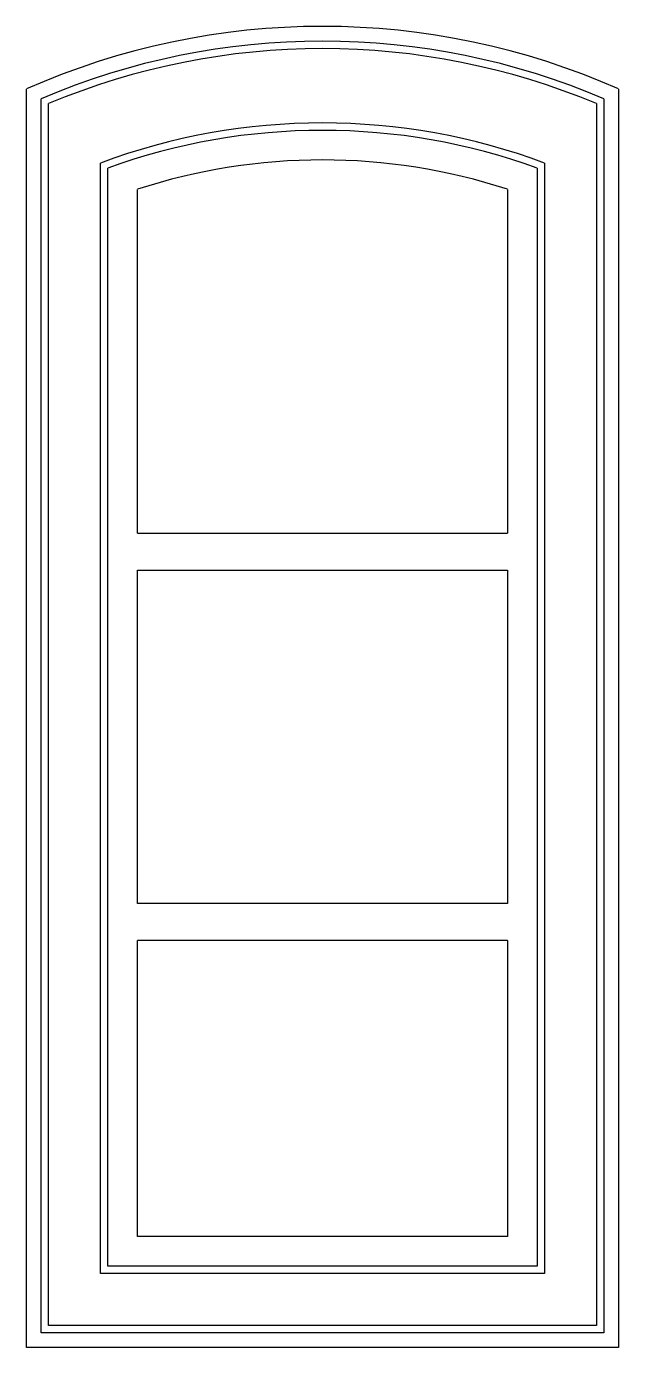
# Model space of a CAD drawing. Extents: x 185.75 to 186.55, y 318.52 to 320.3.
import ezdxf

# ---------------------------------------------------------------- set-up
doc = ezdxf.new("R2010")
doc.units = 0
doc.header["$LTSCALE"] = 0.05
doc.header["$MEASUREMENT"] = 0
doc.layers.get('0').update_dxf_attribs({"linetype": 'CONTINUOUS'})

msp = doc.modelspace()

# ---------------------------------------------------------------- linework, layer by layer
at = {"color": 2}
for p, q in [((185.7548, 318.5181), (185.7548, 320.2181)), ((186.5548, 320.2181), (186.5548, 318.5181)), ((185.7848, 318.5481), (185.7848, 320.1984)), ((186.5248, 320.1984), (186.5248, 318.5481)), ((185.8648, 318.6281), (185.8648, 320.1112)), ((186.4448, 320.1112), (186.4448, 318.6281)), ((186.4448, 318.6281), (185.8648, 318.6281)), ((186.5248, 318.5481), (185.7848, 318.5481)), ((186.5548, 318.5181), (185.7548, 318.5181))]:
    msp.add_line(p, q, dxfattribs=at)
at = {"color": 1}
for p, q in [((185.7748, 318.5381), (185.7748, 320.205)), ((186.5348, 320.205), (186.5348, 318.5381)), ((185.8548, 318.6181), (185.8548, 320.1181)), ((186.4548, 320.1181), (186.4548, 318.6181)), ((185.9048, 319.6181), (185.9048, 320.0826)), ((186.4048, 320.0826), (186.4048, 319.6181)), ((185.9048, 319.6181), (186.4048, 319.6181)), ((185.9048, 319.5681), (186.4048, 319.5681)), ((185.9048, 319.1181), (185.9048, 319.5681)), ((186.4048, 319.5681), (186.4048, 319.1181)), ((186.4048, 319.1181), (185.9048, 319.1181)), ((185.9048, 318.6681), (185.9048, 319.0681)), ((186.4048, 319.0681), (185.9048, 319.0681)), ((186.4048, 319.0681), (186.4048, 318.6681)), ((186.4048, 318.6681), (185.9048, 318.6681)), ((186.4548, 318.6181), (185.8548, 318.6181)), ((186.5348, 318.5381), (185.7748, 318.5381))]:
    msp.add_line(p, q, dxfattribs=at)
at = {"color": 2}
for radius, start, end in [(0.9888, 66.1379, 113.8621), (0.9588, 67.3001, 112.6999), (0.8484, 70.0121, 109.9879)]:
    msp.add_arc((186.1548, 319.3139), radius, start, end, dxfattribs=at)
at = {"color": 1}
for radius, start, end in [(0.9688, 66.9058, 113.0942), (0.8584, 69.5439, 110.4561), (0.8084, 71.9857, 108.0143)]:
    msp.add_arc((186.1548, 319.3139), radius, start, end, dxfattribs=at)

doc.saveas('drawing.dxf')
